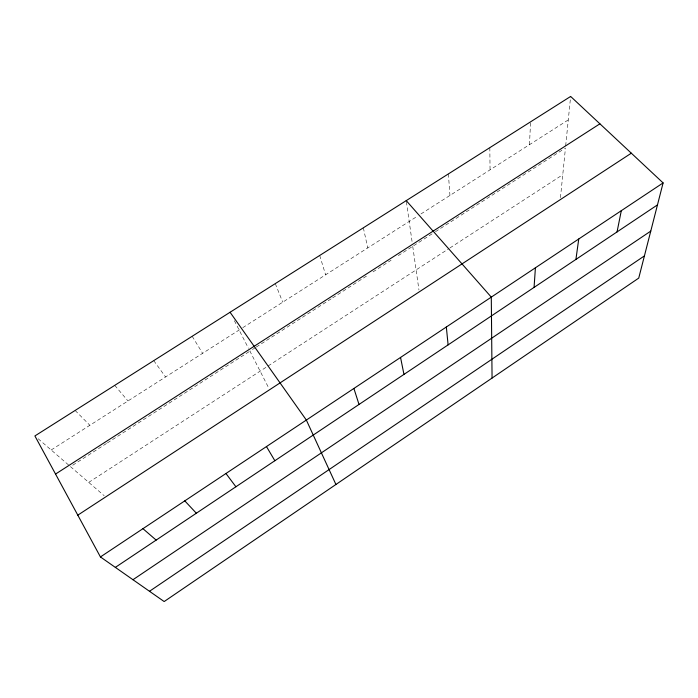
<?xml version="1.0" encoding="UTF-8"?>
<svg xmlns="http://www.w3.org/2000/svg" width="698" height="698" viewBox="0 0 698 698"><rect width="100%" height="100%" fill="white"/><g stroke="black" fill="none" stroke-linecap="round" stroke-linejoin="round"><path stroke-width="0.52" stroke-dasharray="3.49 2.62" d="M529.477 144.678L530.576 121.836M560.459 197.682L565.459 147.993M565.668 145.838L570.641 96.446M88.733 482.388L449.032 248.532M449.948 247.938L562.771 174.718M106.489 443.492L70.498 466.657L104.185 495.72M107.387 442.907L249.02 351.722M255.363 347.639L249.919 351.146L268.782 388.097M256.262 347.063L331.742 298.465M332.658 297.88L366.738 275.937M373.02 271.888L391.072 260.267M398.296 255.616L434.557 232.268M435.465 231.684L527.269 172.581M528.168 171.996L564.542 148.578M51.172 449.983L241.857 328.269M242.764 327.685L417.352 216.249M420.973 213.937L568.277 119.908M38.154 438.754L68.893 465.269M75.122 410.459L89.868 425.283M114.734 385.357L127.996 400.949M153.752 360.63L165.574 376.964M192.194 336.27L202.612 353.319M234.362 320.67L248.444 348.267M275.282 283.615L282.742 302.173M319.701 255.468L325.608 274.811M363.344 227.81L367.75 247.903M406.384 201.678L412.152 242.171M412.736 246.315L418.957 290.01M448.386 173.915L449.957 195.44M489.83 147.653L490.048 169.85"/><path stroke-width="1.05" d="M534.066 287.41L535.41 267.788M575.92 259.42L578.747 238.986M617.049 231.919L621.299 210.7M663.1 182.911L638.74 278.092L164.161 601.554L100.433 556.943L34.9 435.945L570.641 96.446L663.1 182.911L100.433 556.943M149.494 591.285L644.42 255.896M132.969 579.715L650.772 231.09M115.344 567.387L657.472 204.889M77.801 515.159L631.315 153.194M55.543 474.064L599.905 123.816M142.95 528.683L156.16 540.095M184.787 500.867L196.347 513.222M406.236 200.631L491.287 297.121L492.064 378.063M225.96 473.506L235.907 486.768M230.07 312.268L306.352 420.065L335.921 484.482M266.47 446.572L274.864 460.724M353.895 388.454L359.016 404.456M400.547 357.437L403.959 374.398M446.336 327.004L448.107 344.882"/></g></svg>
